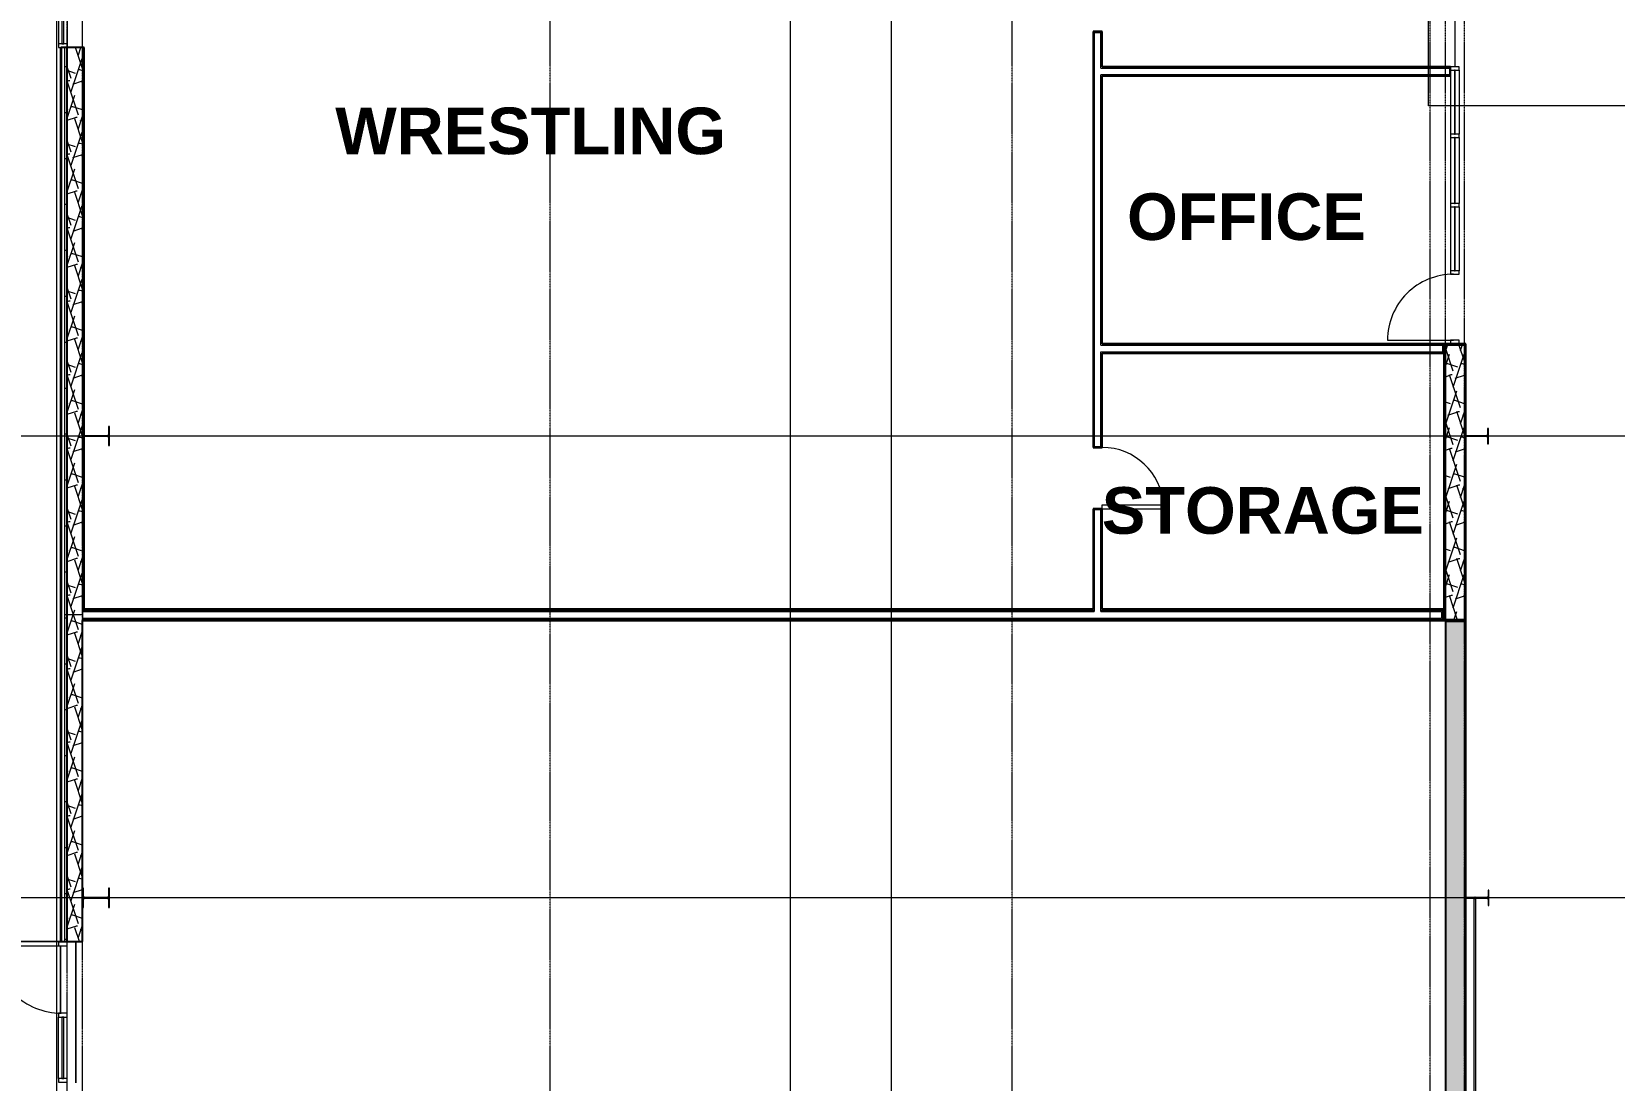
# Model space of a CAD drawing. Header units: inches. Extents: x 25369 to 33161, y -23509 to -20274.
# Drawn here: x 27972 to 28799, y -21722 to -21174 of the extents above; entities that cross this region are included whole.
import ezdxf

# ---------------------------------------------------------------- set-up
doc = ezdxf.new("R2010")
doc.units = ezdxf.units.IN
doc.header["$MEASUREMENT"] = 0
doc.linetypes.add('Grid Line 1_2_', pattern=[0.875, 0.5, -0.125, 0.125, -0.125])
for name, color, linetype, lineweight in [('A-AREA', 32, 'Continuous', 9), ('A-DOOR', 31, 'Continuous', 9), ('A-FLOR', 192, 'Continuous', 9), ('A-GLAZ-CURT', 52, 'Continuous', 9), ('A-GLAZ-CWMG', 51, 'Continuous', 9), ('A-WALL', 113, 'Continuous', 9), ('A-WALL-PATT', 111, 'Continuous', 25), ('C-TOPO', 7, 'Continuous', 9), ('Conc', 7, 'Continuous', 13), ('G-ANNO-SYMB', 111, 'Continuous', 9), ('I-WALL', 2, 'Continuous', 9), ('L-SITE-WALL', 31, 'Continuous', 9), ('M-AREA-IDEN', 171, 'Continuous', 9), ('S-BEAM', 12, 'Continuous', 9), ('S-COLS', 52, 'Continuous', 9), ('S-GRID', 1, 'Continuous', 9)]:
    doc.layers.add(name, color=color, linetype=linetype, lineweight=lineweight)
doc.styles.add('Arial_B', font='arialbd.ttf', dxfattribs={"height": 24.354149})
pattern_1 = [(45, (5929.126, 0), (-19.00703, 19.00703), []), (45, (5929.126, 28.8), (-19.00703, 19.00703), [])]
pattern_2 = [(0, (5929.126, 0), (61.44, 15.36), [2.534, -43.546, 2.534, -43.546, -245.76]), (0, (5929.126, 0), (61.44, 15.36), [-92.16, 2.534, -89.626, 2.534, -43.546, -107.52]), (0, (5929.126, 0), (61.44, 15.36), [-230.4, 2.534, -28.186, 2.534, -74.266]), (120, (5952.166, 7.68), (-44.02215, 45.528601), [2.534, -43.546, 2.534, -43.546, -245.76]), (120, (5952.166, 7.68), (-44.02215, 45.528601), [-92.16, 2.534, -89.626, 2.534, -43.546, -107.52]), (120, (5952.166, 7.68), (-44.02215, 45.528601), [-230.4, 2.534, -28.186, 2.534, -74.266]), (240, (5959.846, 38.4), (-17.41785, -60.888601), [2.534, -43.546, 2.534, -43.546, -245.76]), (240, (5959.846, 38.4), (-17.41785, -60.888601), [-92.16, 2.534, -89.626, 2.534, -43.546, -107.52]), (240, (5959.846, 38.4), (-17.41785, -60.888601), [-230.4, 2.534, -28.186, 2.534, -74.266])]
pattern_3 = [(161.57, (5930.086, 0.96), (-7.6802237, -0.0009796), [0, -54.643, 6.067, 0]), (18.43, (5928.166, 0.96), (-7.6802237, 0.0009796), [0, -54.643, 6.067, 0]), (108.43, (5930.086, 0.96), (3.8382953, -19.20136532), [18.211, -42.499]), (71.57, (5928.166, 0.96), (3.8382953, 19.20136532), [18.211, -42.499])]
pattern_4 = [(0, (5929.126, 0), (0, 24), []), (90, (5929.126, 0), (-24, 1e-15), [])]

# ---------------------------------------------------------------- blocks, each defined once
blk = doc.blocks.new('Struct_Xcel_Sports Complex_rvt-2-Overall Floor Plan')
at = {"layer": 'A-FLOR', "color": 7}
blk.add_line((22066.14, -21722.93), (22066.14, -21649.18), dxfattribs=at)
at = {"layer": 'L-SITE-WALL', "color": 7}
for p, q in [((22058.14, -21649.43), (22058.14, -21182.12)), ((22058.14, -21686.62), (22058.14, -21651.43)), ((22066.14, -21649.18), (22066.14, -21722.93))]:
    blk.add_line(p, q, dxfattribs=at)
blk = doc.blocks.new('Rectangular Mullion - Exterior 2_ x 4_5_-1146635-Overall Floor Plan')
at = {"layer": 'A-GLAZ-CWMG', "lineweight": 13}
for p, q in [((0, 3), (-2, 3)), ((-2, 3), (-2, -1.5)), ((0, -1.5), (0, 3)), ((-2, -1.5), (0, -1.5))]:
    blk.add_line(p, q, dxfattribs=at)
blk = doc.blocks.new('Girt_C - 8_D-1405510-Overall Floor Plan')
at = {"layer": 'S-BEAM'}
for p, q in [((22061.64, -21143.68), (22061.64, -21182.12)), ((22069.64, -21182.12), (22069.64, -21148.8))]:
    blk.add_line(p, q, dxfattribs=at)
blk = doc.blocks.new('System Panel - INSULATED LOW-E GLAZING _SEE ELEVATIONS FOR U-FACTOR_ SHGC_ _ LT_-827433-Overall Floor Plan')
at = {"layer": 'A-GLAZ-CURT'}
for p, q in [((17.09375, -0.25), (-17.09375, -0.25)), ((-17.09375, -0.25), (-17.09375, -1.25)), ((-17.09375, -1.25), (-17.09375, -0.25)), ((17.09375, -0.25), (-17.09375, -0.25)), ((-17.09375, -1.25), (17.09375, -1.25)), ((-17.09375, -1.25), (17.09375, -1.25)), ((17.09375, -1.25), (17.09375, -0.25)), ((17.09375, -0.25), (17.09375, -1.25))]:
    blk.add_line(p, q, dxfattribs=at)
blk = doc.blocks.new('Rectangular Mullion - Exterior 2_ x 4_5_-V79-Overall Floor Plan')
at = {"layer": 'A-GLAZ-CWMG'}
for p, q in [((22057.02, -22300.37), (22057.02, -22334.55)), ((22061.52, -22300.37), (22061.52, -22334.55))]:
    blk.add_line(p, q, dxfattribs=at)
blk = doc.blocks.new('Door_Single_Storefront - one-1371407-Overall Floor Plan')
at = {"layer": 'A-DOOR'}
blk.add_line((-17.21875, 34.4375), (-17.21875, 0), dxfattribs=at)
blk.add_arc((-17.21875, 0), 34.4375, 360, 90, dxfattribs=at)
blk = doc.blocks.new('System Panel - Interior Glazing-1576800-Overall Floor Plan')
at = {"layer": 'A-GLAZ-CURT'}
for p, q in [((16.71875, -0.5625), (-16.71875, -0.5625)), ((-16.71875, -0.5625), (-16.71875, -0.9375)), ((-16.71875, -0.9375), (16.71875, -0.9375)), ((16.71875, -0.9375), (16.71875, -0.5625))]:
    blk.add_line(p, q, dxfattribs=at)
blk = doc.blocks.new('System Panel - Interior Glazing-1220293-Overall Floor Plan')
at = {"layer": 'A-GLAZ-CURT'}
for p, q in [((17.21875, -0.5625), (-17.21875, -0.5625)), ((-17.21875, -0.5625), (-17.21875, -0.9375)), ((-17.21875, -0.9375), (17.21875, -0.9375)), ((17.21875, -0.9375), (17.21875, -0.5625))]:
    blk.add_line(p, q, dxfattribs=at)
blk = doc.blocks.new('Rectangular Mullion - Interior 1_75_ x 4_5_-1575586-Overall Floor Plan')
at = {"layer": 'A-GLAZ-CWMG'}
for p, q in [((22784.14, -21229.12), (22784.14, -21263.55)), ((22788.64, -21229.12), (22788.64, -21263.55))]:
    blk.add_line(p, q, dxfattribs=at)
blk = doc.blocks.new('Rectangular Mullion - Interior 1_75_ x 4_5_-1575597-Overall Floor Plan')
at = {"layer": 'A-GLAZ-CWMG', "lineweight": 13}
for p, q in [((0, 3), (-1.75, 3)), ((-1.75, 3), (-1.75, -1.5)), ((0, -1.5), (0, 3)), ((-1.75, -1.5), (0, -1.5))]:
    blk.add_line(p, q, dxfattribs=at)
blk = doc.blocks.new('Rectangular Mullion - Interior 1_75_ x 4_5_-1575587-Overall Floor Plan')
at = {"layer": 'A-GLAZ-CWMG', "lineweight": 13}
for p, q in [((-0.875, 3), (0.875, 3)), ((-0.875, -1.5), (-0.875, 3)), ((0.875, 3), (0.875, -1.5)), ((0.875, -1.5), (-0.875, -1.5))]:
    blk.add_line(p, q, dxfattribs=at)
blk = doc.blocks.new('Rectangular Mullion - Interior 1_75_ x 4_5_-1220297-Overall Floor Plan')
at = {"layer": 'A-GLAZ-CWMG', "lineweight": 13}
for p, q in [((-1.75, 3), (0, 3)), ((-1.75, -1.5), (-1.75, 3)), ((0, 3), (0, -1.5)), ((0, -1.5), (-1.75, -1.5))]:
    blk.add_line(p, q, dxfattribs=at)
blk = doc.blocks.new('Door_Single_Storefront - one-1371400-Overall Floor Plan')
at = {"layer": 'A-DOOR'}
blk.add_line((-17.59375, -35.1875), (-17.59375, 0), dxfattribs=at)
blk.add_arc((-17.59375, 0), 35.1875, 270, 0, dxfattribs=at)
blk = doc.blocks.new('System Panel - INSULATED LOW-E GLAZING _SEE ELEVATIONS FOR U-FACTOR_ SHGC_ _ LT_-1354328-Overall Floor Plan')
at = {"layer": 'A-GLAZ-CURT'}
for p, q in [((16.03125, 1.25), (-16.03125, 1.25)), ((-16.03125, 1.25), (-16.03125, 0.25)), ((-16.03125, 0.25), (-16.03125, 1.25)), ((16.03125, 1.25), (-16.03125, 1.25)), ((-16.03125, 0.25), (16.03125, 0.25)), ((-16.03125, 0.25), (16.03125, 0.25)), ((16.03125, 0.25), (16.03125, 1.25)), ((16.03125, 1.25), (16.03125, 0.25))]:
    blk.add_line(p, q, dxfattribs=at)
blk = doc.blocks.new('Rectangular Mullion - Exterior 2_ x 4_5_-1354325-Overall Floor Plan')
at = {"layer": 'A-GLAZ-CWMG'}
for p, q in [((22057.02, -21720.68), (22057.02, -21688.62)), ((22061.52, -21720.68), (22061.52, -21688.62))]:
    blk.add_line(p, q, dxfattribs=at)
blk = doc.blocks.new('Rectangular Mullion - Exterior 2_ x 4_5_-1212758-Overall Floor Plan')
at = {"layer": 'A-GLAZ-CWMG', "lineweight": 13}
for p, q in [((-2, 1.5), (0, 1.5)), ((-2, -3), (-2, 1.5)), ((0, 1.5), (0, -3)), ((0, -3), (-2, -3))]:
    blk.add_line(p, q, dxfattribs=at)
blk = doc.blocks.new('Rectangular Mullion - Exterior 2_ x 4_5_-1305178-Overall Floor Plan')
at = {"layer": 'A-GLAZ-CWMG', "lineweight": 13}
for p, q in [((0, 1.5), (-2, 1.5)), ((-2, 1.5), (-2, -3)), ((0, -3), (0, 1.5)), ((-2, -3), (0, -3))]:
    blk.add_line(p, q, dxfattribs=at)
blk = doc.blocks.new('Rectangular Mullion - Exterior 2_ x 4_5_-827470-Overall Floor Plan')
at = {"layer": 'A-GLAZ-CWMG', "lineweight": 13}
for p, q in [((-1, 1.5), (1, 1.5)), ((-1, -3), (-1, 1.5)), ((1, 1.5), (1, -3)), ((1, -3), (-1, -3))]:
    blk.add_line(p, q, dxfattribs=at)
blk = doc.blocks.new('Single-Flush - 32_ x 84_-489871-Overall Floor Plan')
at = {"layer": 'A-DOOR', "lineweight": 13}
for p, q in [((14, 2.37), (14, 34.38)), ((16, 34.38), (14, 34.38)), ((16, 2.37), (16, 34.38)), ((16, 2.37), (14, 2.37))]:
    blk.add_line(p, q, dxfattribs=at)
at = {"layer": 'A-DOOR'}
blk.add_arc((16, 2.37), 32.07, 93.57587, 180, dxfattribs=at)
blk = doc.blocks.new('Round Bar - 1_-1251605-Overall Floor Plan')
at = {"layer": 'S-BEAM'}
for p, q in [((22796.27, -21626.3), (22796.27, -21749.02)), ((22797.27, -21749.02), (22797.27, -21626.3))]:
    blk.add_line(p, q, dxfattribs=at)
for start_param, end_param in [(0, 3.141593), (3.141593, 6.283185)]:
    blk.add_ellipse((22796.77, -21626.3), major_axis=(0.5, 0), ratio=0.836579, start_param=start_param, end_param=end_param, dxfattribs=at)
blk = doc.blocks.new('System Panel - Interior Glazing-1220302-Overall Floor Plan')
at = {"layer": 'A-GLAZ-CURT'}
for p, q in [((16.71875, -0.5625), (-16.71875, -0.5625)), ((-16.71875, -0.5625), (-16.71875, -0.9375)), ((-16.71875, -0.9375), (16.71875, -0.9375)), ((16.71875, -0.9375), (16.71875, -0.5625))]:
    blk.add_line(p, q, dxfattribs=at)
blk = doc.blocks.new('Rectangular Mullion - Interior 1_75_ x 4_5_-1574000-Overall Floor Plan')
at = {"layer": 'A-GLAZ-CWMG'}
for p, q in [((22788.64, -21193.93), (22788.64, -21227.37)), ((22784.14, -21196.93), (22784.14, -21227.37))]:
    blk.add_line(p, q, dxfattribs=at)
blk = doc.blocks.new('Rectangular Mullion - Interior 1_75_ x 4_5_-1220290-Overall Floor Plan')
at = {"layer": 'A-GLAZ-CWMG', "lineweight": 13}
for p, q in [((-0.875, 3), (0.875, 3)), ((-0.875, -1.5), (-0.875, 3)), ((0.875, 3), (0.875, -1.5)), ((0.875, -1.5), (-0.875, -1.5))]:
    blk.add_line(p, q, dxfattribs=at)
blk = doc.blocks.new('Rectangular Mullion - Exterior 2_ x 4_5_-V86-Overall Floor Plan')
at = {"layer": 'A-GLAZ-CWMG'}
for p, q in [((22784.14, -21265.3), (22784.14, -21298.74)), ((22788.64, -21265.3), (22788.64, -21298.74))]:
    blk.add_line(p, q, dxfattribs=at)

msp = doc.modelspace()

# ---------------------------------------------------------------- hatches: boundary and pattern name
at = {"layer": 'A-WALL-PATT', "lineweight": 9}
h = msp.add_hatch(dxfattribs=at)
h.set_pattern_fill('FP_15', color=256, style=0, pattern_type=2)
h.set_pattern_definition(pattern_2)
h.paths.add_polyline_path([(28526.53, -21475.43), (28527.15, -21475.43), (28527.15, -21423.68), (28528.9, -21423.68), (28528.9, -21423.05), (28526.53, -21423.05)], flags=0)
h.paths.add_polyline_path([(28526.53, -21391.05), (28528.9, -21391.05), (28528.9, -21390.43), (28527.15, -21390.43), (28527.15, -21174.4), (28528.9, -21174.4), (28528.9, -21173.77), (28526.53, -21173.77), (28526.53, -21329.72)], flags=0)
h.paths.add_polyline_path([(28528.9, -21139.33), (28528.9, -21138.71), (28527.15, -21138.71), (28527.15, -20950.24), (28528.9, -20950.24), (28528.9, -20949.62), (28526.53, -20949.62), (28526.53, -21139.33)], flags=0)
h.paths.add_polyline_path([(28528.9, -20913.62), (28528.9, -20912.99), (28527.15, -20912.99), (28527.15, -20899.55), (28526.53, -20899.55), (28526.53, -20913.62)], flags=0)
h = msp.add_hatch(dxfattribs=at)
h.set_pattern_fill('FP_15', color=256, style=0, pattern_type=2)
h.set_pattern_definition(pattern_2)
h.paths.add_polyline_path([(28531.28, -21475.43), (28531.28, -21423.05), (28528.9, -21423.05), (28528.9, -21423.68), (28530.65, -21423.68), (28530.65, -21475.43)], flags=0)
h.paths.add_polyline_path([(28528.9, -21391.05), (28531.28, -21391.05), (28531.28, -21341.05), (28530.65, -21341.05), (28530.65, -21390.43), (28528.9, -21390.43)], flags=0)
h.paths.add_polyline_path([(28530.65, -21337.55), (28531.28, -21337.55), (28531.28, -21196.3), (28530.65, -21196.3), (28530.65, -21329.72)], flags=0)
h.paths.add_polyline_path([(28530.65, -21192.8), (28531.28, -21192.8), (28531.28, -21173.77), (28528.9, -21173.77), (28528.9, -21174.4), (28530.65, -21174.4), (28530.65, -21174.78)], flags=0)
h.paths.add_polyline_path([(28528.9, -21139.33), (28531.28, -21139.33), (28531.28, -21134.43), (28530.65, -21134.43), (28530.65, -21138.71), (28528.9, -21138.71)], flags=0)
h.paths.add_polyline_path([(28530.65, -21130.93), (28531.28, -21130.93), (28531.28, -20949.62), (28528.9, -20949.62), (28528.9, -20950.24), (28530.65, -20950.24), (28530.65, -21097.31)], flags=0)
h.paths.add_polyline_path([(28528.9, -20913.62), (28531.28, -20913.62), (28531.28, -20899.55), (28530.65, -20899.55), (28530.65, -20912.99), (28528.9, -20912.99)], flags=0)
h = msp.add_hatch(dxfattribs=at)
h.set_pattern_fill('FP_18', color=256, style=0, pattern_type=2)
h.set_pattern_definition(pattern_4)
h.paths.add_polyline_path([(27989.27, -21478.43), (27990.27, -21478.43), (27990.27, -21182.12), (27989.27, -21182.12), (27989.27, -21465.28)], flags=0)
h = msp.add_hatch(dxfattribs=at)
h.set_pattern_fill('FP_16', color=256, style=0, pattern_type=2)
h.set_pattern_definition(pattern_3)
h.paths.add_polyline_path([(27998.77, -21478.43), (27998.77, -21182.12), (27990.77, -21182.12), (27990.77, -21478.43), (27994.24, -21478.43)], flags=0)
h = msp.add_hatch(dxfattribs=at)
h.set_pattern_fill('FP_15', color=256, style=0, pattern_type=2)
h.set_pattern_definition(pattern_2)
h.paths.add_polyline_path([(28531.28, -21196.93), (28713.27, -21196.93), (28713.27, -21192.8), (28712.64, -21192.8), (28712.64, -21196.3), (28531.28, -21196.3)], flags=0)
h = msp.add_hatch(dxfattribs=at)
h.set_pattern_fill('FP_15', color=256, style=0, pattern_type=2)
h.set_pattern_definition(pattern_2)
h.paths.add_polyline_path([(28709.14, -21337.55), (28709.77, -21337.55), (28709.77, -21336.93), (28531.28, -21336.93), (28531.28, -21337.55), (28643.45, -21337.55)], flags=0)
h = msp.add_hatch(dxfattribs=at)
h.set_pattern_fill('FP_15', color=256, style=0, pattern_type=2)
h.set_pattern_definition(pattern_2)
h.paths.add_polyline_path([(28531.28, -21341.68), (28709.77, -21341.68), (28709.77, -21337.55), (28709.14, -21337.55), (28709.14, -21341.05), (28531.28, -21341.05)], flags=0)
h = msp.add_hatch(dxfattribs=at)
h.set_pattern_fill('FP_16', color=256, style=0, pattern_type=2)
h.set_pattern_definition(pattern_3)
h.paths.add_polyline_path([(28720.52, -21480.68), (28720.52, -21337.68), (28710.52, -21337.68), (28710.52, -21480.68)], flags=0)
h = msp.add_hatch(dxfattribs=at)
h.set_pattern_fill('FP_15', color=256, style=0, pattern_type=2)
h.set_pattern_definition(pattern_2)
h.paths.add_polyline_path([(28709.77, -21476.05), (28709.77, -21475.43), (28530.65, -21475.43), (28530.65, -21476.05), (28709.14, -21476.05)], flags=0)
h.paths.add_polyline_path([(28503.08, -21476.05), (28527.15, -21476.05), (28527.15, -21475.43), (27998.77, -21475.43), (27998.77, -21476.05), (28362.71, -21476.05)], flags=0)
h = msp.add_hatch(dxfattribs=at)
h.set_pattern_fill('FP_18', color=256, style=0, pattern_type=2)
h.set_pattern_definition(pattern_4)
h.paths.add_polyline_path([(27990.27, -21649.18), (27990.27, -21478.43), (27989.27, -21478.43), (27989.27, -21649.18)], flags=0)
h = msp.add_hatch(dxfattribs=at)
h.set_pattern_fill('FP_16', color=256, style=0, pattern_type=2)
h.set_pattern_definition(pattern_3)
h.paths.add_polyline_path([(27998.77, -21649.18), (27998.77, -21478.43), (27990.77, -21478.43), (27990.77, -21649.18)], flags=0)
h = msp.add_hatch(dxfattribs=at)
h.set_pattern_fill('FP_15', color=256, style=0, pattern_type=2)
h.set_pattern_definition(pattern_2)
h.paths.add_polyline_path([(28709.77, -21481.43), (28709.77, -21476.05), (28709.14, -21476.05), (28709.14, -21480.8), (27998.77, -21480.8), (27998.77, -21481.43), (28643.45, -21481.43)], flags=0)
h = msp.add_hatch(dxfattribs=at)
h.set_pattern_fill('FP_15', color=256, style=0, pattern_type=2)
h.set_pattern_definition(pattern_2)
h.paths.add_polyline_path([(28708.52, -21476.68), (28709.14, -21476.68), (28709.14, -21476.05), (28530.65, -21476.05), (28530.65, -21476.68), (28643.45, -21476.68)], flags=0)
h.paths.add_polyline_path([(28527.15, -21476.68), (28527.15, -21476.05), (27998.77, -21476.05), (27998.77, -21476.68), (28503.08, -21476.68)], flags=0)
h = msp.add_hatch(dxfattribs=at)
h.set_pattern_fill('FP_15', color=256, style=0, pattern_type=2)
h.set_pattern_definition(pattern_2)
h.paths.add_polyline_path([(28709.14, -21480.8), (28709.14, -21476.68), (28708.52, -21476.68), (28708.52, -21480.18), (27998.77, -21480.18), (27998.77, -21480.8), (28643.45, -21480.8)], flags=0)
h = msp.add_hatch(dxfattribs=at)
h.set_pattern_fill('FP_16', color=256, style=0, pattern_type=2)
h.set_pattern_definition(pattern_3)
h.paths.add_polyline_path([(28720.52, -22359.55), (28720.52, -22350.93), (28710.52, -22350.93), (28710.52, -22359.55), (28713.64, -22359.55)], flags=0)
h.paths.add_polyline_path([(28720.52, -22275.8), (28720.52, -21482.18), (28710.52, -21482.18), (28710.52, -22275.8)], flags=0)
at = {"layer": 'S-COLS'}
h = msp.add_hatch(dxfattribs=at)
h.set_pattern_fill('FP_13', color=256, style=0, pattern_type=2)
h.set_pattern_definition(pattern_1)
h.paths.add_polyline_path([(28012.77, -21390.05), (28012.77, -21380.05), (28012.33, -21380.05), (28012.33, -21384.22), (28012.13, -21384.71), (28011.64, -21384.91), (27999.89, -21384.91), (27999.4, -21384.71), (27999.2, -21384.22), (27999.2, -21380.05), (27998.77, -21380.05), (27998.77, -21390.05), (27999.2, -21390.05), (27999.2, -21385.89), (27999.4, -21385.4), (27999.89, -21385.2), (28011.64, -21385.2), (28012.13, -21385.4), (28012.33, -21385.89), (28012.33, -21390.05)], flags=0)
h = msp.add_hatch(dxfattribs=at)
h.set_pattern_fill('FP_13', color=256, style=0, pattern_type=2)
h.set_pattern_definition(pattern_1)
h.paths.add_polyline_path([(28732.58, -21389.05), (28733.02, -21389.05), (28733.02, -21381.05), (28732.58, -21381.05), (28732.58, -21384.22), (28732.38, -21384.71), (28731.89, -21384.91), (28721.64, -21384.91), (28721.15, -21384.71), (28720.95, -21384.22), (28720.95, -21381.05), (28720.52, -21381.05), (28720.52, -21389.05), (28720.95, -21389.05), (28720.95, -21385.89), (28721.15, -21385.4), (28721.64, -21385.2), (28731.89, -21385.2), (28732.38, -21385.4), (28732.58, -21385.89)], flags=0)

# ---------------------------------------------------------------- linework, layer by layer
at = {"layer": 'A-AREA'}
msp.add_line((28715.7, -21192.18), (28715.7, -21135.05), dxfattribs=at)
at = {"layer": 'A-WALL'}
for p, q in [((28530.65, -21174.4), (28527.15, -21174.4)), ((28527.15, -21174.4), (28527.15, -21390.43)), ((28530.65, -21192.8), (28530.65, -21174.4)), ((27987.77, -21182.12), (27987.77, -21649.18)), ((27989.27, -21182.12), (27989.27, -21649.18)), ((27990.27, -21182.12), (27990.27, -21649.18)), ((27990.77, -21182.12), (27990.77, -21649.18)), ((27998.77, -21182.12), (27998.77, -21481.43)), ((28530.65, -21192.8), (28712.64, -21192.8)), ((28712.64, -21192.8), (28712.64, -21196.3)), ((28712.64, -21196.3), (28530.65, -21196.3)), ((28530.65, -21337.55), (28530.65, -21196.3)), ((28530.65, -21337.55), (28709.14, -21337.55)), ((28530.65, -21390.43), (28530.65, -21341.05)), ((28530.65, -21341.05), (28709.14, -21341.05)), ((28709.14, -21341.05), (28709.14, -21337.55)), ((28720.52, -21337.68), (28710.52, -21337.68)), ((28710.52, -21337.68), (28710.52, -21480.68)), ((28720.52, -21337.68), (28720.52, -21480.68)), ((28527.15, -21390.43), (28530.65, -21390.43)), ((28530.65, -21423.68), (28527.15, -21423.68)), ((28527.15, -21423.68), (28527.15, -21476.68)), ((28530.65, -21476.68), (28530.65, -21423.68)), ((27998.77, -21475.43), (27999.52, -21475.43)), ((27990.27, -21478.43), (27989.27, -21478.43)), ((27998.77, -21478.43), (27990.77, -21478.43)), ((27998.77, -21476.05), (28527.15, -21476.05)), ((27998.77, -21476.68), (28527.15, -21476.68)), ((27998.77, -21480.18), (28708.52, -21480.18)), ((27998.77, -21480.8), (28709.14, -21480.8)), ((28530.65, -21476.05), (28709.14, -21476.05)), ((28530.65, -21476.68), (28708.52, -21476.68)), ((28708.52, -21476.68), (28708.52, -21480.18)), ((28709.14, -21480.8), (28709.14, -21476.05)), ((28710.52, -21480.68), (28720.52, -21480.68)), ((28720.52, -21482.18), (28710.52, -21482.18)), ((28720.52, -21482.18), (28720.52, -22275.8))]:
    msp.add_line(p, q, dxfattribs=at)
at = {"layer": 'A-WALL', "lineweight": 25}
for p, q in [((27999.52, -21182.12), (27987.45, -21182.12)), ((27987.45, -21182.12), (27987.45, -21649.18)), ((27999.52, -21475.43), (27999.52, -21182.12)), ((27998.77, -21649.18), (27998.77, -21481.43)), ((27987.45, -21649.18), (27998.77, -21649.18))]:
    msp.add_line(p, q, dxfattribs=at)
at = {"layer": 'C-TOPO'}
for p, q in [((27912.36, -21649.18), (27987.27, -21649.18)), ((27987.27, -21649.18), (27912.36, -21649.18)), ((27987.27, -21649.18), (27987.27, -21649.43)), ((27987.27, -21649.43), (27987.27, -21649.18)), ((27987.27, -21651.43), (27987.27, -21686.62)), ((27987.27, -21686.62), (27987.27, -21651.43))]:
    msp.add_line(p, q, dxfattribs=at)
at = {"layer": 'Conc'}
msp.add_line((27912.36, -21649.18), (27987.27, -21649.18), dxfattribs=at)
at = {"layer": 'G-ANNO-SYMB'}
for p, q in [((28368.3, -20694.34), (28368.3, -22908.84)), ((28420.98, -20695.61), (28420.98, -22910.11)), ((28701.76, -21212.52), (28701.76, -20943.13)), ((32512.73, -21212.52), (28701.76, -21212.52))]:
    msp.add_line(p, q, dxfattribs=at)
at = {"layer": 'I-WALL', "lineweight": 25}
for p, q in [((28526.53, -21173.77), (28526.53, -21391.05)), ((28531.28, -21173.77), (28526.53, -21173.77)), ((28531.28, -21192.18), (28531.28, -21173.77)), ((28713.27, -21192.18), (28531.28, -21192.18)), ((28713.27, -21196.93), (28713.27, -21192.18)), ((28531.28, -21196.93), (28713.27, -21196.93)), ((28531.28, -21336.93), (28531.28, -21196.93)), ((28721.27, -21336.93), (28531.28, -21336.93)), ((28531.28, -21391.05), (28531.28, -21341.68)), ((28531.28, -21341.68), (28709.77, -21341.68)), ((28709.77, -21336.93), (28709.77, -21481.43)), ((28709.77, -21341.68), (28709.77, -21336.93)), ((28721.27, -22276.55), (28721.27, -21336.93)), ((28526.53, -21391.05), (28531.28, -21391.05)), ((28526.53, -21423.05), (28526.53, -21475.43)), ((28531.28, -21423.05), (28526.53, -21423.05)), ((28531.28, -21475.43), (28531.28, -21423.05)), ((28526.53, -21475.43), (27999.52, -21475.43)), ((28709.77, -21475.43), (28531.28, -21475.43)), ((28709.77, -21481.43), (28709.77, -21475.43)), ((27998.77, -21481.43), (28721.27, -21481.43)), ((28710.52, -21481.43), (28710.52, -22276.55))]:
    msp.add_line(p, q, dxfattribs=at)
at = {"layer": 'L-SITE-WALL'}
for p, q in [((27985.27, -22800.8), (27985.27, -20889.55)), ((27987.27, -21182.12), (27987.27, -21649.43)), ((27987.27, -21651.43), (27987.27, -21686.62))]:
    msp.add_line(p, q, dxfattribs=at)
at = {"layer": 'S-COLS', "lineweight": 15}
for p, q in [((27999.2, -21380.05), (27998.77, -21380.05)), ((27998.77, -21380.05), (27998.77, -21390.05)), ((27999.2, -21384.22), (27999.2, -21380.05)), ((28012.77, -21380.05), (28012.33, -21380.05)), ((28012.33, -21380.05), (28012.33, -21384.22)), ((28012.77, -21390.05), (28012.77, -21380.05)), ((28720.95, -21381.05), (28720.52, -21381.05)), ((28720.52, -21381.05), (28720.52, -21389.05)), ((28720.95, -21384.22), (28720.95, -21381.05)), ((28733.02, -21381.05), (28732.58, -21381.05)), ((28732.58, -21381.05), (28732.58, -21384.22)), ((28733.02, -21389.05), (28733.02, -21381.05)), ((27998.77, -21390.05), (27999.2, -21390.05)), ((27999.2, -21390.05), (27999.2, -21385.89)), ((28011.64, -21384.91), (27999.89, -21384.91)), ((27999.89, -21385.2), (28011.64, -21385.2)), ((28012.33, -21385.89), (28012.33, -21390.05)), ((28012.33, -21390.05), (28012.77, -21390.05)), ((28720.52, -21389.05), (28720.95, -21389.05)), ((28720.95, -21389.05), (28720.95, -21385.89)), ((28731.89, -21384.91), (28721.64, -21384.91)), ((28721.64, -21385.2), (28731.89, -21385.2)), ((28732.58, -21385.89), (28732.58, -21389.05)), ((28732.58, -21389.05), (28733.02, -21389.05)), ((27999.2, -21621.3), (27998.77, -21621.3)), ((27998.77, -21621.3), (27998.77, -21631.3)), ((27999.2, -21625.47), (27999.2, -21621.3)), ((28012.77, -21621.3), (28012.33, -21621.3)), ((28012.33, -21621.3), (28012.33, -21625.47)), ((28012.77, -21631.3), (28012.77, -21621.3)), ((28720.95, -21622.3), (28720.52, -21622.3)), ((28720.52, -21622.3), (28720.52, -21630.3)), ((28720.95, -21625.47), (28720.95, -21622.3)), ((28733.27, -21622.3), (28732.83, -21622.3)), ((28732.83, -21622.3), (28732.83, -21625.47)), ((28733.27, -21630.3), (28733.27, -21622.3)), ((27998.77, -21631.3), (27999.2, -21631.3)), ((27999.2, -21631.3), (27999.2, -21627.14)), ((28011.64, -21626.16), (27999.89, -21626.16)), ((27999.89, -21626.45), (28011.64, -21626.45)), ((28012.33, -21627.14), (28012.33, -21631.3)), ((28012.33, -21631.3), (28012.77, -21631.3)), ((28720.52, -21630.3), (28720.95, -21630.3)), ((28720.95, -21630.3), (28720.95, -21627.14)), ((28725.46, -21626.16), (28721.64, -21626.16)), ((28721.64, -21626.45), (28725.39, -21626.45)), ((28732.14, -21626.16), (28726.32, -21626.16)), ((28726.39, -21626.45), (28732.14, -21626.45)), ((28732.83, -21627.14), (28732.83, -21630.3)), ((28732.83, -21630.3), (28733.27, -21630.3))]:
    msp.add_line(p, q, dxfattribs=at)
for centre, start, end in [((27999.89, -21384.22), 180, 270), ((28011.64, -21384.22), 270, 0), ((28721.64, -21384.22), 180, 270), ((28731.89, -21384.22), 270, 0), ((27999.89, -21385.89), 90, 180), ((28011.64, -21385.89), 0, 90), ((28721.64, -21385.89), 90, 180), ((28731.89, -21385.89), 0, 90), ((27999.89, -21625.47), 180, 270), ((27999.89, -21627.14), 90, 180), ((28011.64, -21625.47), 270, 0), ((28011.64, -21627.14), 0, 90), ((28721.64, -21625.47), 180, 270), ((28721.64, -21627.14), 90, 180), ((28732.14, -21625.47), 270, 0), ((28732.14, -21627.14), 0, 90)]:
    msp.add_arc(centre, 0.691, start, end, dxfattribs=at)
at = {"layer": 'S-GRID', "linetype": 'Grid Line 1_2_'}
for p, q in [((27998.77, -23155.1), (27998.77, -20370)), ((28243.02, -23155.1), (28243.02, -20370)), ((28484.27, -23155.1), (28484.27, -20370)), ((28710.52, -22389.58), (28710.52, -20370)), ((27990.77, -22996.34), (27990.77, -20466)), ((28702.52, -22389.58), (28702.52, -20550.05)), ((28710.52, -22389.58), (28710.52, -20646.05)), ((28720.52, -22389.58), (28720.52, -20646.05)), ((32356.47, -21385.05), (27400.49, -21385.05)), ((33026.59, -21385.05), (27857.14, -21385.05)), ((32356.47, -21626.3), (27400.49, -21626.3)), ((33026.59, -21626.3), (27857.14, -21626.3))]:
    msp.add_line(p, q, dxfattribs=at)

# ---------------------------------------------------------------- block references
at = {"lineweight": 5}
msp.add_blockref('Struct_Xcel_Sports Complex_rvt-2-Overall Floor Plan', (5929.13, 0), dxfattribs=at)
at = {"layer": 'A-DOOR'}
for name, p, rotation in [('Door_Single_Storefront - one-1371407-Overall Floor Plan', (28714.77, -21317.71), 90), ('Single-Flush - 32_ x 84_-489871-Overall Floor Plan', (28528.9, -21407.05), 269.9999999999996), ('Door_Single_Storefront - one-1371400-Overall Floor Plan', (27987.64, -21669.02), 270)]:
    msp.add_blockref(name, p, dxfattribs=dict(at, rotation=rotation))
at = {"layer": 'A-GLAZ-CURT'}
for name, p, rotation in [('System Panel - INSULATED LOW-E GLAZING _SEE ELEVATIONS FOR U-FACTOR_ SHGC_ _ LT_-827433-Overall Floor Plan', (27987.64, -21163.02), 89.99999999996285), ('System Panel - Interior Glazing-1220302-Overall Floor Plan', (28714.77, -21210.65), 90), ('System Panel - Interior Glazing-1220293-Overall Floor Plan', (28714.77, -21246.33), 90), ('System Panel - Interior Glazing-1576800-Overall Floor Plan', (28714.77, -21282.02), 90), ('System Panel - INSULATED LOW-E GLAZING _SEE ELEVATIONS FOR U-FACTOR_ SHGC_ _ LT_-1354328-Overall Floor Plan', (27987.64, -21704.65), 270)]:
    msp.add_blockref(name, p, dxfattribs=dict(at, rotation=rotation))
at = {"layer": 'A-GLAZ-CWMG'}
for name, p in [('Rectangular Mullion - Exterior 2_ x 4_5_-V79-Overall Floor Plan', (5929.13, 1154.44)), ('Rectangular Mullion - Interior 1_75_ x 4_5_-1574000-Overall Floor Plan', (5929.13, 0)), ('Rectangular Mullion - Interior 1_75_ x 4_5_-1575586-Overall Floor Plan', (5929.13, 0)), ('Rectangular Mullion - Exterior 2_ x 4_5_-V86-Overall Floor Plan', (5929.13, 0)), ('Rectangular Mullion - Exterior 2_ x 4_5_-1354325-Overall Floor Plan', (5929.13, 0))]:
    msp.add_blockref(name, p, dxfattribs=at)
for name, p, rotation in [('Rectangular Mullion - Exterior 2_ x 4_5_-1146635-Overall Floor Plan', (27987.64, -21182.12), 269.9999999999629), ('Rectangular Mullion - Interior 1_75_ x 4_5_-1575597-Overall Floor Plan', (28714.77, -21336.68), 270), ('Rectangular Mullion - Exterior 2_ x 4_5_-1305178-Overall Floor Plan', (27987.64, -21649.43), 90)]:
    msp.add_blockref(name, p, dxfattribs=dict(at, rotation=rotation))
at = {"layer": 'A-GLAZ-CWMG', "extrusion": (0, 0, -1)}
for name, p, rotation in [('Rectangular Mullion - Interior 1_75_ x 4_5_-1220297-Overall Floor Plan', (-28714.77, -21192.18), 90), ('Rectangular Mullion - Interior 1_75_ x 4_5_-1220290-Overall Floor Plan', (-28714.77, -21228.24), 90), ('Rectangular Mullion - Interior 1_75_ x 4_5_-1575587-Overall Floor Plan', (-28714.77, -21264.43), 90), ('Rectangular Mullion - Interior 1_75_ x 4_5_-1575587-Overall Floor Plan', (-28714.77, -21299.62), 90), ('Rectangular Mullion - Exterior 2_ x 4_5_-827470-Overall Floor Plan', (-27987.64, -21687.62), 270), ('Rectangular Mullion - Exterior 2_ x 4_5_-1212758-Overall Floor Plan', (-27987.64, -21722.68), 270)]:
    msp.add_blockref(name, p, dxfattribs=dict(at, rotation=rotation))
at = {"layer": 'S-BEAM'}
for name in ['Girt_C - 8_D-1405510-Overall Floor Plan', 'Round Bar - 1_-1251605-Overall Floor Plan']:
    msp.add_blockref(name, (5929.13, 0), dxfattribs=at)

# ---------------------------------------------------------------- texts
at = {"layer": 'M-AREA-IDEN', "char_height": 24.354, "attachment_point": 2, "line_spacing_factor": 0.938532, "style": 'Arial_B'}
for s, insert, width in [('WRESTLING', (28232.77, -21213.44), 236.736), ('OFFICE', (28606.64, -21258.26), 144.864), ('STORAGE', (28615.19, -21411.76), 194.4)]:
    msp.add_mtext(s, dxfattribs=dict(at, insert=insert, width=width))

doc.saveas('drawing.dxf')
